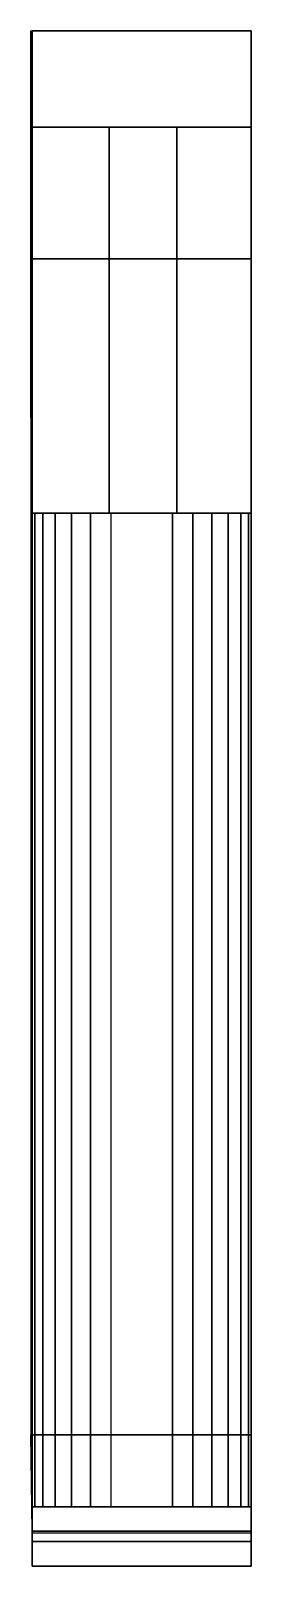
# Model space of a CAD drawing. Header units: millimetres. Extents: x 0 to 25, y -164 to 11.
import ezdxf

# ---------------------------------------------------------------- set-up
doc = ezdxf.new("R2010")
doc.units = ezdxf.units.MM
doc.layers.add('ACESSORIOS', color=206, linetype='Continuous')

msp = doc.modelspace()

# ---------------------------------------------------------------- linework, layer by layer
at = {"layer": 'ACESSORIOS'}
for points in [[(-0.16, -15, 116), (-0.16, 11, 54.75), (-0.16, -149, 63.77), (0, -160, 99.5)], [(-0.16, 11, 54.75), (0, 11, 30), (0, -149, 42.23), (0, -149, 63.77)], [(0, -15, 116), (0, 11, 54.75), (25, 11, 54.75), (25, -15, 116)], [(0, 11, 54.75), (0, 11, 30), (25, 11, 30), (25, 11, 54.75)], [(0, 11, 30), (0, 0, 2.5), (25, 0, 2.5), (25, 11, 30)], [(0, 11, 30), (0, 0, 2.5), (0, -44, 11), (0, -149, 42.23)], [(25, -160, 99.5), (25, -15, 116), (25, 11, 54.75), (25, -149, 63.77)], [(25, -149, 63.77), (25, -149, 42.23), (25, 11, 30), (25, 11, 54.75)], [(25, -149, 42.23), (25, -44, 11), (25, 0, 2.5), (25, 11, 30)], [(0, 0, 2.5), (0, 0), (25, 0), (25, 0, 2.5)], [(8.8, -44, 0), (0, -44, 0), (0, 0), (8.8, 0)], [(0, 0, 2.5), (0, 0), (0, -44, 0), (0, -44, 11)], [(0, 0, 2.5), (0, 0), (0, -44, 0), (0, -44, 11)], [(8.8, 0), (8.8, 0, -2), (16.5, 0, -2), (16.5, 0)], [(8.8, -44, 0), (8.8, -44, -2), (8.8, 0, -2), (8.8, 0)], [(16.5, -44, 0), (25, -44, 0), (25, 0), (16.5, 0)], [(16.5, -44, 0), (16.5, -44, -2), (16.5, 0, -2), (16.5, 0)], [(25, -44, 11), (25, -44, 0), (25, 0), (25, 0, 2.5)], [(8.8, -44, -2), (16.5, -44, -2), (16.5, 0, -2), (8.8, 0, -2)], [(0, -160, 133), (0, -15, 133), (25, -15, 133), (25, -160, 133)], [(0, -15, 133), (0, -15, 116), (25, -15, 116), (25, -15, 133)], [(0, -15, 133), (0, -15, 116), (0, -160, 99.5), (0, -160, 133)], [(25, -160, 133), (25, -160, 99.5), (25, -15, 116), (25, -15, 133)], [(0, -44, 11), (0, -157.23, 11), (0, -149, 42.23), (0, -96.5, 26.61)], [(0, -44, 11), (0, -44, 0), (4.4, -44, 0), (2.64, -44, 4.64)], [(2.64, -44, 4.64), (4.4, -44, 0), (8.8, -44, 0), (9, -44, 2)], [(9, -44, 2), (8.8, -44, -2), (16.5, -44, -2), (16, -44, 2)], [(9, -157.23, 2), (9, -44, 2), (16, -44, 2), (16, -157.23, 2)], [(16, -44, 2), (16.5, -44, 0), (20.75, -44, 0), (22.36, -44, 4.64)], [(20.75, -44, 0), (25, -44, 0), (25, -44, 11), (22.36, -44, 4.64)], [(25, -149, 42.23), (25, -164, 33.57), (25, -157.23, 11), (25, -44, 11)], [(0, -160, 99.5), (-0.16, -149, 63.77), (0, -156.5, 68.1), (0, -161.17, 96.67)], [(0, -164, 72.43), (0, -149, 63.77), (25, -149, 63.77), (25, -164, 72.43)], [(0, -149, 63.77), (25, -149, 63.77), (25, -149, 42.23), (0, -149, 42.23)], [(25, -149, 42.23), (0, -149, 42.23), (0, -164, 33.57), (25, -164, 33.57)], [(0, -149, 42.23), (0, -157.23, 11), (0, -160.17, 13.68), (0, -164, 33.57)], [(25, -160, 99.5), (25, -161.17, 96.67), (25, -156.5, 68.1), (25, -149, 63.77)], [(0, -161.17, 96.67), (0, -156.5, 68.1), (0, -164, 72.43), (0, -164, 95.5)], [(0, -160.17, 13.68), (25, -160.17, 13.68), (25, -157.23, 11), (0, -157.23, 11)], [(25, -161.17, 96.67), (25, -164, 95.5), (25, -164, 72.43), (25, -156.5, 68.1)], [(25, -164, 33.57), (25, -164, 22.36), (25, -160.17, 13.68), (25, -157.23, 11)], [(0, -160, 133), (0, -160, 99.5), (25, -160, 99.5), (25, -160, 133)], [(25, -164, 22.36), (0, -164, 22.36), (0, -160.17, 13.68), (25, -160.17, 13.68)], [(0, -160.17, 13.68), (0, -164, 22.36), (0, -164, 33.57), (0, -162.09, 23.63)], [(0, -164, 95.5), (25, -164, 95.5), (25, -164, 72.43), (0, -164, 72.43)], [(0, -164, 33.57), (25, -164, 33.57), (25, -164, 22.36), (0, -164, 22.36)]]:
    msp.add_3dface(points, dxfattribs=at)

# ---------------------------------------------------------------- meshes
mesh = msp.add_polymesh((2, 7), dxfattribs=at)
for k, corner in enumerate([(0, -157.23, 11), (0.31, -157.23, 8.67), (1.21, -157.23, 6.5), (2.64, -157.23, 4.64), (4.5, -157.23, 3.21), (6.67, -157.23, 2.31), (9, -157.23, 2), (0, -44, 11), (0.31, -44, 8.67), (1.21, -44, 6.5), (2.64, -44, 4.64), (4.5, -44, 3.21), (6.67, -44, 2.31), (9, -44, 2)]):
    mesh.set_mesh_vertex(divmod(k, 7), corner)
mesh = msp.add_polymesh((2, 7), dxfattribs=at)
for k, corner in enumerate([(25, -157.23, 11), (24.69, -157.23, 8.67), (23.79, -157.23, 6.5), (22.36, -157.23, 4.64), (20.5, -157.23, 3.21), (18.33, -157.23, 2.31), (16, -157.23, 2), (25, -44, 11), (24.69, -44, 8.67), (23.79, -44, 6.5), (22.36, -44, 4.64), (20.5, -44, 3.21), (18.33, -44, 2.31), (16, -44, 2)]):
    mesh.set_mesh_vertex(divmod(k, 7), corner)
mesh = msp.add_polymesh((2, 7), dxfattribs=at)
for k, corner in enumerate([(0, -157.23, 11), (0.31, -157.23, 8.67), (1.21, -157.23, 6.5), (2.64, -157.23, 4.64), (4.5, -157.23, 3.21), (6.67, -157.23, 2.31), (9, -157.23, 2), (25, -157.23, 11), (24.69, -157.23, 8.67), (23.79, -157.23, 6.5), (22.36, -157.23, 4.64), (20.5, -157.23, 3.21), (18.33, -157.23, 2.31), (16, -157.23, 2)]):
    mesh.set_mesh_vertex(divmod(k, 7), corner)
mesh = msp.add_polymesh((2, 3), dxfattribs=at)
for k, corner in enumerate([(0, -164, 95.5), (0, -161.17, 96.67), (0, -160, 99.5), (25, -164, 95.5), (25, -161.17, 96.67), (25, -160, 99.5)]):
    mesh.set_mesh_vertex(divmod(k, 3), corner)

doc.saveas('drawing.dxf')
